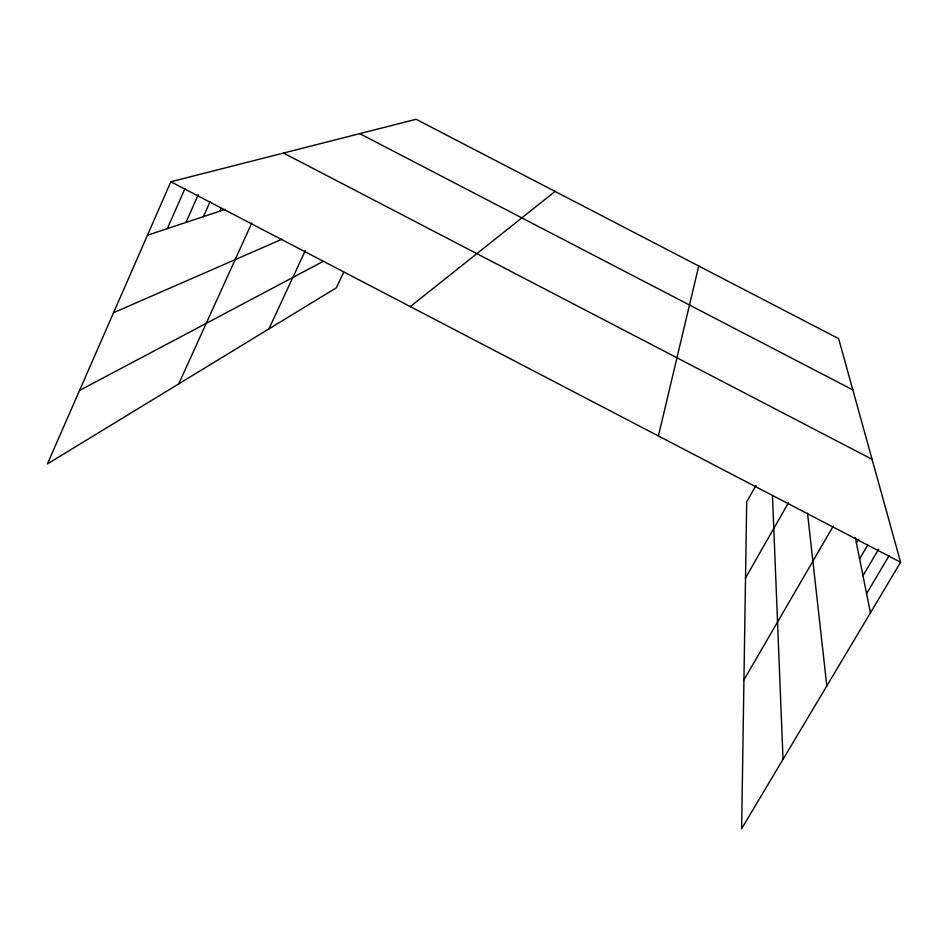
<?xml version="1.0" encoding="UTF-8"?>
<svg xmlns="http://www.w3.org/2000/svg" width="948" height="948" viewBox="0 0 948 948"><rect width="100%" height="100%" fill="white"/><g stroke="black" fill="none" stroke-linecap="round" stroke-linejoin="round"><path stroke-width="1.42" d="M658.41 435.973L698.735 266.021M755.959 485.423L746.704 501.848L741.632 828.718L900.6 562.247L838.625 338.637L416.113 119.282L170.841 181.755L47.4 463.939L336.35 287.801L343.757 272.147M167.322 228.646L184.872 188.794M185.962 222.436L198.251 194.696M203.441 216.618L210.077 201.734M219.889 211.131L221.097 208.43M178.734 383.881L251.801 222.958M268.9 328.909L305.315 250.627M745.531 577.948L788.546 502.57M743.943 679.87L833.256 526.116M856.423 543.05L858.627 539.293M859.599 558.858L867.704 545.112M862.988 575.685L878.535 549.378M866.591 593.638L888.987 555.907M410.294 306.607L555.078 191.437M79.549 390.446L322.924 261.541M113.547 312.721L282.006 239.204M147.426 235.27L225.055 209.413M359.73 133.644L852.833 389.901M283.535 153.055L872.065 459.306M170.841 181.755L900.6 562.247M855.333 537.635L870.442 612.799M807.53 513.212L826.81 685.949M772.49 495.934L783.024 759.336"/></g></svg>
